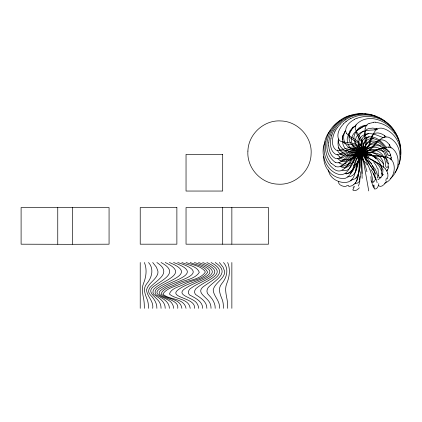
<?xml version="1.0" encoding="UTF-8"?>
<svg xmlns="http://www.w3.org/2000/svg" width="422" height="422" viewBox="0 0 422 422"><rect width="100%" height="100%" fill="white"/><g stroke="black" fill="none" stroke-linecap="round" stroke-linejoin="round"><path stroke-width="0.63" d="M374.926 176.143C375.485 167.487 369.276 160.518 363.817 154.558M374.915 176.612L375.353 179.519M362.123 173.479L361.701 156.151M362.16 178.327L361.58 162.085L361.749 155.275M342.332 139.772L342.78 135.541M361.997 152.326L362.013 151.989M358.732 142.467L359.697 138.722M361.696 155.903L361.807 154.383M328.749 142.805C329.756 126.215 345.76 112.695 362.213 113.718M389.706 144.472L388.836 147.436M361.77 154.805L361.881 153.476M357.671 177.599L360.019 167.661L362.002 152.273M361.849 153.687L362.039 151.994M362.102 151.435L362.029 152.099L362.013 151.704M365.521 146.117C366.217 141.787 364.165 137.614 364.502 133.305M366.343 144.625C367.198 139.292 364.671 134.149 365.088 128.842M400.705 154.837C402.646 139.809 391.125 123.778 375.728 122.412M362.081 151.646L362.166 150.881M362.129 151.197L363.263 145.31M362.181 150.76L363.305 144.488L365.336 139.946M375.659 177.757C375.49 179.593 374.219 182.868 371.919 182.046A23.637 4.879 -67.7 0 1 371.107 180.247M378.829 183.596C378.581 185.854 377.205 189.615 374.377 188.982M362.345 151.229C363.015 143.628 354.195 141.539 349.748 137.435A7.744 5.913 -16 0 1 348.736 134.032L350.038 130.672L352.977 127.528M355.445 139.972L356.136 137.482L357.724 135.029M388.045 166.97C390.329 150.058 369.883 158.92 361.728 152.416M361.638 153.418C358.853 160.112 360.219 167.571 358.278 174.428M351.6 138.601L351.5 141.117L352.011 143.327M323.885 156.509C322.751 167.85 333.813 180.373 345.549 178.216C355.292 173.88 352.08 159.648 360.546 153.708M331.006 138.252C329.957 143.596 330.168 150.728 335.216 154.025A8.63 6.636 -74.9 0 0 337.79 154.626C345.164 152.817 354.839 143.839 361.622 151.957M362.387 151.197L362.203 151.899M400.309 157.174L400.388 156.799M328.48 169.823C329.044 178.717 340.517 184.403 348.551 181.85C356.31 178.564 355.076 168.652 357.344 161.974M361.485 140.726L361.026 144.925L361.67 150.775M338.676 138.965C337.706 142.589 337.41 147.246 340.338 150.074M365.072 125.155C360.71 129.121 353.23 131.01 351.779 137.778M382.627 173.911L382.965 169.723M387.412 178.859L387.945 175.969L387.76 173.321M361.591 140.347L362.862 137.604L364.845 135.451M331.708 135.583L331.935 134.908M358.584 136.844L358.072 138.991L358.041 141.708M361.48 153.845C357.951 162.317 360.035 171.838 357.075 180.389M353.198 126.822L348.398 134.576M361.865 142.045L361.2 145.991L361.744 151.208M357.176 179.018L357.339 178.559M399.175 163.467C403.933 150.897 398.051 134.697 385.481 129.301C372.969 123.699 372.521 139.36 368.807 146.619M363.379 144.978L365.668 141.127M358.099 159.627L359.085 157.237M344.874 131.305C343.445 134.85 343.112 139.017 344.769 142.552M361.802 152.986L361.559 153.619L362.197 152.031L361.759 153.086M356.843 179.883L357.012 179.455M324.634 142.968C319.691 155.159 326.95 172.835 340.76 174.766C352.28 173.864 350.112 156.952 360.293 153.286M361.105 154.637L361.622 153.408M362.414 151.514L362.155 152.131C364.513 142.082 352.317 139.028 346.731 133.69M348.292 134.813L347.174 138.917L347.454 142.91M362.334 151.709L362.63 151.002M360.678 155.644L361.269 154.246M360.256 156.631L360.921 155.064M362.509 151.292L365.631 145.332M356.353 181.075L356.516 180.69M360.583 155.866L359.027 159.453M362.683 150.886L365.742 144.746M398.679 164.664L398.932 164.079M360.246 156.646C357.286 163.525 353.536 171.137 346.13 174.038M386.81 171.126L386.963 170.778A30.89 21.802 22.7 0 0 388.725 167.223M334.773 131.854C332.299 137.25 330.716 145.136 335.569 149.694A8.034 6.198 -66.4 0 0 337.758 150.591C345.259 149.879 356.616 142.093 361.723 151.667M358.853 136.169L360.393 133.727L362.909 131.548M362.725 151.398C365.742 144.709 359.053 139.434 356.706 133.853A8.482 6.425 9.7 0 1 357.334 129.696M355.862 182.151L355.081 183.707M353.124 187.257L353.399 186.719M325.03 142.13L325.23 141.739M356.5 177.615L356.136 178.295M381.894 175.737L380.312 178.037L378.376 179.608M386.505 181.107C385.26 183.697 381.161 188.476 378.297 185.516M362.24 141.201L363.432 139.482L365.299 137.994M367.731 147.373C370.363 143.232 369.646 137.34 373.554 134.001C377.643 131.363 382.844 133.938 386.056 136.833M359.808 155.802L362.155 152.331M362.503 151.799C367.219 143.396 358.215 136.385 355.408 129.227A10.334 7.897 10.2 0 1 356.073 124.669M362.767 151.377L362.382 151.994M334.071 130.203C342.063 115.628 361.854 109.419 376.756 116.741M391.416 157.554L390.181 159.115M360.662 154.426C355.366 161.294 359.507 176.501 347.623 176.897M335.822 129.855L337.083 127.877M356.121 124.69C371.349 108.765 399.08 126.653 400.225 146.028M338.692 181.217C337.51 185.047 343.313 186.63 346.198 186.73M364.139 150.243L363.031 151.667M364.64 149.704L362.704 151.983M362.477 151.862L362.255 152.189L362.693 151.677M365.979 144.371L368.353 141.475L370.764 139.666M357.36 129.707C359.544 126.589 363.532 125.381 367.161 125.107M395.709 171.501C403.179 161.051 400.984 142.478 388.314 137.145C377.02 135.24 374.404 152.052 363.353 152.416M360.156 137.973L361.986 136.032L364.687 134.518M362.118 152.374L362.319 152.099L361.258 153.439M345.697 130.778C343.413 133.732 341.387 137.867 342.938 141.592A7.068 5.428 -41.2 0 0 344.769 143.464C350.497 145.321 359.955 143.491 361.939 151.176M395.409 171.902L394.797 172.64M366.048 144.783L368.1 142.752L370.437 141.481M360.557 154.304L361.396 153.276M362.556 151.846L366.417 147.536M359.866 155.148L360.826 153.977M362.841 151.493L369.123 144.92M359.18 155.971L360.261 154.658M359.866 181.154L357.381 183.148L355.013 183.385M359.375 187.785C357.946 189.547 354.754 191.963 352.718 189.905M359.708 155.328L356.553 159.031M390.577 154.8L389.902 155.423M359.164 155.976L358.099 157.221M366.022 139.033L369.144 136.533M330.59 130.134C321.242 140.579 321.833 158.751 332.562 168.009C343.002 177.382 348.139 162.433 353.747 156.33M343.656 123.778C339.884 127.708 336.202 133.821 338.671 139.323A8.63 6.636 -42.1 0 0 340.512 141.222C347.696 143.691 360.683 141.359 362.002 151.862M360.224 154.019C353.589 159.221 356.237 174.502 345.133 173.648M354.997 155.913C350.872 160.102 347.913 170.694 340.132 166.447M340.195 124.1L340.786 123.504A35.685 33.749 40.3 0 1 345.523 119.801M358.13 134.592C362.482 130.071 369.118 130.229 374.889 129.886M360.214 153.972L360.884 153.402M366.101 140.716L368.063 139.418L370.621 138.69M358.336 129.417C355.435 131.743 353.52 135.446 353.9 139.213M362.35 152.284L362.873 151.851M367.23 146.803L369.155 145.39M360.631 153.597L361.237 153.112L360.124 153.83M387.639 169.844L386.262 170.768M345.692 121.916L346.246 121.467M355.635 125.598C350.271 129.385 346.837 137.145 350.64 143.169M352.607 162.56L353.087 162.18M361.063 153.239L361.601 152.827M358.626 129.185L358.927 128.953M364.75 151.029L363.643 151.799M365.394 150.675L363.247 152.02M350.439 164.875L347.564 166.811A25.035 18.23 -68.8 0 1 344.811 168.167M361.512 152.891L362.435 152.215L361.042 153.202M369.461 144.656L373.233 142.536L377.073 141.781M390.466 178.4C399.281 171.506 401.359 155.212 391.906 148.043C382.258 143.902 373.76 155.349 363.78 152.885M352.133 162.913L350.735 163.857M365.135 135.225L368.522 133.589M353.8 184.636L351.468 185.902L348.619 186.619M359.227 128.731L359.539 128.515M362.361 152.295L362.909 151.915M353.124 154.452C348.53 157.3 346.298 162.575 342.015 165.735M354.791 154.093C351.062 156.409 349.247 160.692 345.771 163.256M362.735 152.036L363.368 151.598M363.11 151.783C370.563 144.345 383.535 145.743 385.592 157.137M360.472 153.592L358.341 155.032M363.479 151.53L368.564 148.328L372.948 146.392M359.739 154.088L353.346 158.108L348.44 160.355M388.509 166.806L386.747 167.365A6.188 2.637 -71.1 0 1 385.597 165.994C385.771 152.331 375.29 146.534 363.284 152.131M345.47 119.727C358.009 111.181 376.218 112.595 387.19 123.108M358.32 155.032L353.393 157.875L349.279 159.405M359.855 128.304L360.177 128.103M359.903 153.513C352.143 157.063 353.087 173.458 342.047 170.071M339.357 121.146C325.979 129.153 320.889 149.035 330.189 161.906M354.448 126.484L356.121 125.545M363.231 131.347L363.901 130.973M339.694 120.945L340.696 120.391M360.504 127.908L360.836 127.718M369.435 145.226L372.246 144.071L375.353 143.86M354.227 119.558C350.165 121.773 345.929 125.424 345.655 130.372A9.384 7.2 -15.9 0 0 346.747 133.679M359.903 153.455L360.699 153.08M350.587 118.661C367.815 109.113 391.009 119.041 397.608 137.166M365.568 137.846L368.221 136.944L371.524 136.849M363.542 151.894L362.836 152.221L363.585 152.031M361.512 127.365L361.86 127.196M341.356 120.059L341.678 119.906M360.404 153.202L361.111 152.885M369.208 123.446L373.565 122.412M362.203 127.038L362.556 126.885M363.036 152.142L362.414 152.4L363.057 152.205M371.735 139.181L373.423 138.606M339.815 162.38C346.525 158.54 352.333 148.502 361.364 152.237M360.916 152.964L361.538 152.711M358.167 153.402L360.161 152.817M358.885 153.244L360.604 152.717M381.23 177.219L379.869 177.493M363.263 126.595L366.523 125.629M357.044 118.281C370.094 113.349 386.278 118.645 393.773 130.419M361.438 152.748L362.514 152.363L360.9 152.912M359.845 153.255L361.1 152.848M363.706 151.994L371.318 149.931L377.4 149.594M358.811 153.587L360.246 153.123M359.407 153.392L353.304 154.958M365.294 134.307C371.471 132.17 377.49 135.531 383.118 137.598M370.711 141.391C379.457 139.065 384.938 148.159 387.966 154.885M358.584 153.645L353.05 155.175M347.026 160.803L343.999 161.42L340.907 161.494M373.713 146.165L377.405 145.643L380.808 146.107M352.607 155.27L349.616 155.744M348.451 159.585L344.399 159.769M352.37 115.122C332.109 117.49 316.606 148.813 335.226 162.317M360.288 152.753L361.058 152.637M384.59 183.238C392.966 180.31 396.859 168.42 392.391 160.887C387.602 154.605 378.698 157.084 371.956 155.802M351.136 180.215L355.081 178.78A18.695 11.357 61.3 0 0 357.914 174.117M352.956 155.011L350.007 155.264M358.078 152.416L360.156 152.331M358.811 152.442L359.708 152.342M360.842 152.658L361.512 152.585L360.842 152.595M362.44 152.532L363.11 152.469M383.049 174.428L382.142 174.302M362.545 152.527L361.406 152.59L363.11 152.521M388.451 163.541C385.988 163.04 386.578 159.442 385.719 157.596M348.403 155.85L345.745 155.839M343.555 166.189L340.464 166.036M364.223 152.49L362.899 152.527C370.463 151.704 373.227 143.549 379.246 140.231C384.6 138.284 389.306 143.543 391.12 148.048M360.288 152.611L361.058 152.585M359.734 152.627L360.604 152.6M363.801 152.5L365.304 152.463M360.156 152.611L350.967 152.279M359.713 152.622L354.839 152.537L351.373 152.01M364.682 152.484C373.924 150.796 384.69 156.81 383.524 167.27M57.756 207.54L109.066 207.54L109.066 244.19L67.356 244.312L21.1 244.19L21.1 207.54L57.756 207.54L57.756 244.19M371.529 138.622C377.31 138.537 382.037 142.831 384.98 147.442M365.542 152.469C372.083 152.295 379.737 152.69 384.426 157.939M231.857 244.19L186.039 244.19L186.039 207.54L228.571 207.513L268.508 207.54L268.508 244.19L231.857 244.19L231.857 207.54M361.533 151.25C356.901 144.429 348.535 150.258 342.558 150.992A6.583 5.075 -66.3 0 1 340.332 150.079M359.734 152.279L360.615 152.342M364.228 152.928C370.991 153.719 376.413 148.555 382.896 147.995C388.731 148.069 391.331 154.763 391.236 159.785M348.799 155.222L347.1 155.001M360.298 152.295L361.068 152.384M363.331 152.827L364.197 152.964M377.764 149.636L380.834 150.364L383.471 151.677M364.977 113.982L366.027 114.151M371.861 136.892C378.228 137.704 382.527 142.9 386.447 147.442M360.857 152.347L361.522 152.458L360.879 152.273M363.643 152.891L362.878 152.759L364.154 153.123M343.935 159.711L339.167 157.944M374.884 129.575L376.065 129.802M375.907 143.934C382.39 145.136 385.492 151.772 387.217 157.464M343.988 155.628L339.984 154.315M350.128 152.142L348.15 151.677M362.429 152.664L363.089 152.801M369.524 155.391L367.019 154.758M362.535 152.69L361.417 152.432L363.078 152.843M360.341 152.131L361.084 152.326M360.646 152.21L353.235 149.599M363.743 153.017L365.204 153.408M360.219 152.099L352.771 149.668M364.597 153.244C374.472 154.426 383.223 162.523 381.324 173.02A8.751 3.234 -60.1 0 0 382.142 174.307M365.431 153.476C372.146 155.291 379.726 157.686 383.482 164.068M186.039 262.516C192.427 264.847 200.334 265.739 204.981 271.161L205.219 272.338C200.054 279.828 187.695 280.102 179.914 284.17C174.27 286.918 166.716 288.215 163.114 293.744L163.172 294.419C169.76 300.137 183.966 297.758 186.039 308.334M360.72 151.983C353.673 149.947 349.4 157.322 344.21 160.439A8.482 6.425 -88.5 0 1 340.011 160.407M350.445 151.751L349.284 151.34M190.206 262.516C195.903 265.143 205.134 265.712 207.64 272.327C202.866 279.76 191.999 279.944 184.636 283.985C179.682 286.833 171.248 287.994 169.417 294.023C175.378 299.704 188.787 298.132 190.206 308.334M181.877 262.516C187.574 265.143 196.8 265.712 199.311 272.327C194.537 279.76 183.67 279.944 176.306 283.985C171.353 286.833 162.913 287.994 161.088 294.023C167.049 299.704 180.452 298.132 181.877 308.334M345.787 154.663L343.682 153.75M377.748 129.037L372.779 128.066L368.359 128.71A9.717 7.285 36 0 0 364.418 133.273M194.373 262.516C231.187 274.263 192.369 280.039 180.452 288.237C164.047 297.953 196.689 296.909 194.373 308.334M177.709 262.516C214.529 274.263 175.705 280.039 163.794 288.237C147.389 297.953 180.03 296.909 177.709 308.334M365.499 154.241L363.975 153.608M360.694 151.946L361.153 152.147M346.694 151.192L345.027 150.448M198.535 262.516C230.027 273.641 199.242 279.596 187.505 287.087C171.833 295.564 194.014 296.903 197.227 303.887A8.06 8.06 0 0 1 198.535 308.334M173.547 262.516C205.039 273.641 174.249 279.596 162.512 287.087C146.84 295.564 169.027 296.903 172.239 303.887A8.06 8.06 0 0 1 173.547 308.334M202.702 262.516C230.908 273.82 202.222 279.733 191.878 287.614C187.99 289.276 186.624 294.582 191.509 295.97C196.394 298.628 202.713 301.925 202.702 308.334M169.38 262.516C197.586 273.82 168.9 279.733 158.556 287.614C154.668 289.276 153.302 294.582 158.187 295.97C163.071 298.628 169.396 301.925 169.38 308.334M335.242 166.157L331.608 163.541M361.221 152.163L361.57 152.337L361.005 151.973M340.016 160.381L337.452 158.419M351.584 149.108L350.133 148.307M361.475 152.284L361.775 152.442M377.869 117.295L378.402 117.585M206.864 262.516C230.76 273.493 207.112 279.549 197.591 287.303C194.167 289.123 193.097 293.997 197.274 295.664C201.769 298.56 207.012 302.363 206.864 308.334M165.213 262.516C189.109 273.493 165.461 279.549 155.934 287.303C152.516 289.123 151.445 293.997 155.623 295.664C160.117 298.56 165.361 302.363 165.213 308.334M361.485 152.263L362.952 153.144M362.767 153.033L363.906 153.713M360.53 151.688L361.19 152.084M363.542 153.497L364.84 154.283M360.061 151.403L360.799 151.851M360.42 151.619L355.076 148.027M364.302 153.956L365.753 154.837M339.631 156.889L337.109 154.325M379.441 118.186L379.942 118.492M360.045 151.392L356.374 148.882M365.041 154.41L369.155 157.005M360.921 151.667C354.285 147.906 348.72 155.059 343.139 157.395A7.744 5.913 -81.4 0 1 339.626 156.905M352.359 149.103L351.299 148.386M365.763 154.858L367.145 155.734M347.475 150.422L346.567 149.789M383.835 147.463L384.384 147.827M211.032 262.516C229.014 272.053 214.582 278.705 205.06 285.446C194.415 292.224 206.284 296.313 209.644 302.527A12.106 12.106 0 0 1 210.931 306.688L211.032 308.334M161.051 262.516C179.028 272.053 164.596 278.705 155.08 285.446C144.435 292.224 156.304 296.313 159.658 302.527A12.106 12.106 0 0 1 160.951 306.688L161.051 308.334M338.776 162.728L339.773 163.351A9.717 7.285 85.1 0 0 345.803 163.346M343.54 149.552C340.554 147.526 338.639 144.166 338.059 140.642M342.849 153.233L339.889 150.301M349.136 147.647L346.889 145.69L345.069 143.153M360.91 151.619L361.295 151.936M361.475 152.078C353.288 146.038 345.644 155.771 338.481 158.588A9.384 7.2 -81.4 0 1 335.01 158.208C330.648 155.855 329.06 150.533 328.743 145.901M215.199 262.516C230.517 272.543 216.639 279.079 209.011 286.675C206.558 288.891 206.068 292.836 208.8 295.057C212.287 298.634 215.399 303.107 215.199 308.334M156.884 262.516C172.202 272.543 158.329 279.079 150.701 286.675C148.249 288.891 147.758 292.836 150.49 295.057C153.972 298.634 157.084 303.107 156.884 308.334M361.359 151.967L361.649 152.231L361.211 151.725M355.266 147.937L355.53 148.175M354.037 147.162L351.489 144.44M363.268 153.856C369.482 160.376 378.829 162.417 385.26 168.578M380.333 165.007C375.021 160.481 367.857 158.646 362.941 153.545M372.768 159.991L374.762 162.08M361.57 152.157L362.371 152.975M363.168 153.777L362.619 153.223L363.506 154.215M350.139 147.405L347.897 144.187M375.812 162.227L378.138 164.796A25.035 18.23 13 0 1 381.367 170.762M387.702 123.599L388.673 124.595M362.298 152.896L362.767 153.381M361.591 152.142L362.751 153.392M345.381 148.718L343.413 145.738L342.448 142.156M219.361 262.516L223.09 267.216L224.53 271.114A7.2 7.2 0 0 1 224.224 274.374C221.83 280.377 214.793 283.426 213.184 289.877C213.548 296.418 220.548 301.171 219.361 308.334M152.717 262.516L156.451 267.216L157.886 271.114A7.2 7.2 0 0 1 157.58 274.374C155.185 280.377 148.154 283.426 146.54 289.877C146.903 296.418 153.903 301.171 152.717 308.334M360.831 151.319L361.353 151.883M363.215 153.903L364.244 155.022M360.467 150.912L361.047 151.551M364.402 155.201L367.024 158.108M360.752 151.218L356.194 145.516M354.295 146.972L352.481 144.403M360.457 150.897L356.442 145.321M361.49 151.772C355.867 145.78 348.43 152.595 342.585 154.22A7.068 5.428 -73.9 0 1 340.026 153.64L338.423 152.115L337.305 150.042M361.543 151.82L361.749 152.152M339.393 149.562L339.631 149.931M385.555 148.317L387.85 151.403A3.983 2.094 78.7 0 0 389.342 151.63M223.528 262.516C229.436 269.194 226.651 277.945 221.539 283.953C217.504 288.933 220.342 294.899 222.389 299.973A27.899 27.899 0 0 1 223.201 303.703L223.528 308.334M148.555 262.516C154.463 269.194 151.677 277.945 146.566 283.953C142.53 288.933 145.368 294.899 147.415 299.973A27.899 27.899 0 0 1 148.227 303.703L148.555 308.334M376.06 174.138L363.69 155.729M373.412 170.077L363.252 154.969M361.701 152.057L361.87 152.353M394.406 131.485L394.987 132.55M362.82 154.188L363.548 155.528M338.75 148.433L338.95 148.813M362.398 153.381C366.813 162.676 372.077 172.049 373.016 182.494M361.844 152.305L362.493 153.571M361.723 152.047L362.978 154.579M361.475 151.545L361.77 152.142M355.345 144.018L354.053 140.31M361.232 151.044L361.57 151.735M361.369 151.329L359.449 146.814L358.753 143.427M361.179 150.928L359.169 146.365L358.209 142.931M338.56 148.059L338.212 147.31M361.554 151.203L361.802 151.883M356.052 144.414L355.387 140.843M397.804 137.693L397.983 138.221M371.413 181.291L373.602 187.948M361.765 151.73L361.87 152.105L361.781 151.445M227.69 262.516C230.533 269.442 229.489 277.001 226.698 283.721C224.588 288.991 226.203 294.551 227.126 299.868A56.231 56.231 0 0 1 227.527 303.671L227.69 308.334M144.387 262.516C147.231 269.442 146.186 277.001 143.396 283.721C141.286 288.991 142.9 294.551 143.818 299.868A56.231 56.231 0 0 1 144.224 303.671L144.387 308.334M398.157 138.743L398.315 139.26M361.928 152.331L361.849 151.999L368.749 190.923M398.595 140.289L398.721 140.795M361.918 152.279L361.976 152.558M378.091 168.847L378.339 175.737M361.686 150.897L361.818 151.651M381.973 173.521L382.142 175.225M377.753 177.382L377.801 177.783M373.285 186.535L373.175 185.026M371.16 180.141L371.054 178.717M361.971 151.139L361.992 151.635M400.278 146.508L400.399 148.38M370.917 176.596L371.033 178.295M377.896 178.933L377.912 179.303M384.706 135.657L384.484 136.971A3.983 2.094 46 0 1 384.157 137.356M231.857 262.516L231.857 308.334M222.695 207.54L222.695 244.19M140.225 262.516L140.225 308.334M72.415 207.54L72.415 244.19M360.298 171.78A25.652 10.281 69.2 0 1 359.254 180.125M359.692 156.604A30.294 6.773 -80.4 0 1 355.788 171.379M363.01 152.669A31.592 2.759 -84 0 1 362.029 161.014M362.904 152.094A31.592 2.759 63.3 0 1 366.597 159.648M353.072 189.657A29.144 5.697 -36.9 0 1 354.538 186.413M360.045 176.359A31.592 13.652 71.5 0 1 358.389 186.113M360.731 154.436A18.404 16.126 -51.1 0 1 362.05 152.616M364.012 153.524A18.404 16.126 30.7 0 1 362.023 152.479M351.025 180.853A30.764 17.682 -76.2 0 1 350.74 180.838M355.883 156.135A35.48 10.102 -69.2 0 1 352.924 162.56M354.433 167.518A32.051 16.938 -75.9 0 1 352.913 169.86M353.14 170.404A31.012 17.866 -78.8 0 1 350.408 173.695M348.841 185.348A37.89 20.81 -66.3 0 1 346.409 185.838M356.906 180.231A22.709 14.195 59.3 0 1 353.778 184.604M350.524 162.929A20.757 14.464 -61.1 0 1 343.661 165.556M359.987 160.038A26.222 17.186 -62 0 1 353.752 165.63M354.401 155.565A31.872 13.952 -54.4 0 1 349.685 160.603M358.114 162.001A27.414 18.9 -59 0 1 358.858 159.748M359.169 157.269A21.385 17.793 -52.7 0 1 359.892 155.839M354.844 155.787A11.863 11.273 -4.8 0 1 358.737 152.954M354.032 156.578A14.422 13.045 -14.6 0 1 358.32 153.719M354.717 154.004A10.429 10.033 10.9 0 1 358.758 152.221M331.497 163.678A22.545 18.848 -65.6 0 1 330.03 162.069M341.989 165.672A11.753 9.015 88.8 0 1 335.195 166.358M353.293 154.668A12.845 11.879 -0.8 0 1 358.13 152.648M356.279 148.966A18.23 14.881 20.5 0 1 355.435 148.254M339.81 162.354A10.334 7.897 -88 0 1 335.21 162.37M376.255 128.362A4.531 2.289 19.5 0 1 374.863 129.86M328.632 145.912A29.403 26.686 -19.2 0 1 328.606 142.81M383.355 137.588A3.983 2.094 46 0 1 383.107 137.577M331.877 134.887A33.037 30.875 16.5 0 1 333.944 130.134M330.943 138.242A30.368 27.984 -4 0 1 331.629 135.562M346.209 121.42A33.037 30.875 49.2 0 1 350.518 118.54M343.608 123.736A30.368 27.984 28.7 0 1 345.634 121.852M353.035 127.592A20.546 17.924 23.5 0 1 354.517 126.568M389.917 155.496A4.531 2.289 84.9 0 1 387.976 154.848M354.169 119.468A29.403 26.686 46.3 0 1 356.98 118.149M366.343 147.431A18.23 14.881 -61.3 0 1 367.166 146.692M365.637 146.123A10.429 10.033 -38.2 0 1 364.339 150.348M373.533 122.238A22.545 18.848 65.3 0 1 375.707 122.185M365.157 128.863A11.753 9.015 39.7 0 1 369.086 123.277M366.069 144.614A12.845 11.879 -49.9 0 1 364.429 149.594M367.91 147.452A11.863 11.273 -21.2 0 1 364.972 151.266M368.469 146.46A14.422 13.045 -31 0 1 365.157 150.417M379.779 177.657A11.663 3.951 -60.4 0 1 378.634 175.388M373.871 162.417A20.757 14.464 20.7 0 1 377.453 168.837M369.667 153.46A26.222 17.186 19.9 0 1 376.086 158.841M366.032 159.627A31.872 13.952 27.5 0 1 371.692 163.583M371.877 155.038A27.414 18.9 22.8 0 1 369.535 154.621M367.04 154.668A21.385 17.793 29.1 0 1 365.521 154.157M379.9 165.208A18.695 11.357 -4.1 0 1 382.918 169.728M383.16 174.275A30.764 17.682 38.4 0 1 382.137 175.927M362.698 159.59A35.48 10.102 45.3 0 1 367.314 164.949M372.452 165.635A32.051 16.938 38.6 0 1 373.955 167.988M374.541 168.009A31.012 17.866 35.7 0 1 377.838 177.409M386.346 178.126A37.89 20.81 48.2 0 1 385.782 180.542M385.043 168.668A22.709 14.195 -6.1 0 1 387.718 173.326M370.959 169.639A25.652 10.281 36.5 0 1 374.594 177.219M362.245 157.195A30.294 6.773 66.9 0 1 366.95 171.738M374.546 188.581A29.144 5.697 -69.6 0 1 374.024 185.063M373.222 173.627A31.592 13.652 38.7 0 1 377.099 182.726M334.799 131.864A30.859 28.654 6 0 1 335.859 129.87M337.131 127.908A33.633 31.587 21.8 0 1 340.28 124.179M247.904 151.097C246.638 168.009 261.171 183.781 278.045 184.161C294.957 185.427 310.734 170.894 311.109 154.019C312.375 137.108 297.842 121.33 280.968 120.956C264.056 119.69 248.284 134.222 247.904 151.097M222.695 154.389L186.039 154.389L186.039 191.045L222.695 191.045L222.695 154.389M176.876 207.54L140.225 207.54L140.225 244.19L176.876 244.19L176.876 207.54"/></g></svg>
